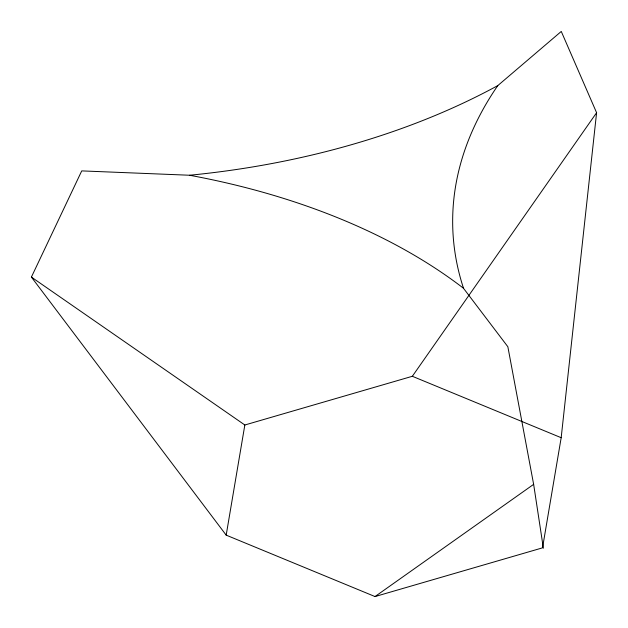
<?xml version="1.0" encoding="UTF-8"?>
<svg xmlns="http://www.w3.org/2000/svg" width="628" height="628" viewBox="0 0 628 628"><rect width="100%" height="100%" fill="white"/><g stroke="black" fill="none" stroke-linecap="round" stroke-linejoin="round"><path stroke-width="0.94" d="M561.181 437.708L596.6 112.718L561.267 31.439L497.8 85.596A580.539 348.571 -1.9 0 1 189.593 175.243L81.734 170.894L31.4 277.089L226.182 535.135L375.026 596.561L542.529 547.844L561.181 437.708L412.345 376.282L244.841 424.999L31.4 277.089M226.182 535.135L244.841 424.999M412.345 376.282L596.6 112.718M375.026 596.561L533.643 484.345L507.856 346.742L463.472 288.252M533.643 484.345L543.369 548.205M463.511 288.244A580.539 348.571 -1.9 0 1 497.784 85.596M189.578 175.251A580.539 348.571 -1.9 0 1 463.48 288.244"/></g></svg>
